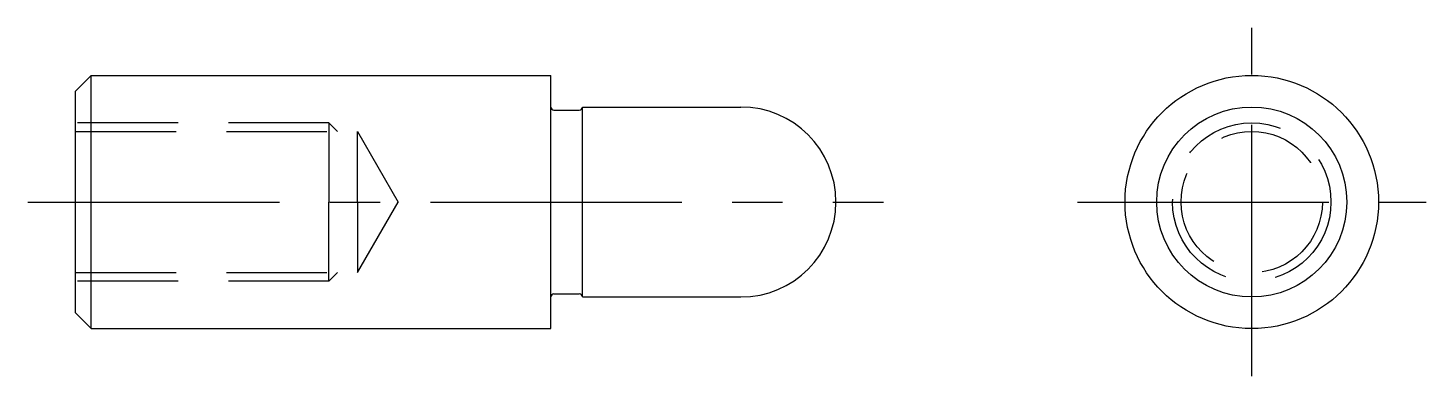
# Model space of a CAD drawing. Extents: x 26.6 to 73.6, y 15.6 to 61.2.
# Drawn here: x 29.52 to 73.64, y 50.15 to 61.15 of the extents above; entities outside this region: 2.
import ezdxf

# ---------------------------------------------------------------- set-up
doc = ezdxf.new("R2010")
doc.units = 0
doc.header["$LTSCALE"] = 0.25
doc.linetypes.add('CENTER', pattern=[50.8, 31.75, -6.35, 6.35, -6.35])
doc.linetypes.add('DASHED', pattern=[19.05, 12.7, -6.35])
doc.layers.get('0').update_dxf_attribs({"linetype": 'CONTINUOUS'})
doc.layers.add('CENTER', color=1, linetype='CENTER')
doc.styles.get("Standard").update_dxf_attribs({"font": 'txt.shx'})

msp = doc.modelspace()

# ---------------------------------------------------------------- linework, layer by layer
for p, q in [((31.015, 59.154), (31.515, 59.654)), ((31.515, 59.654), (46.015, 59.654)), ((31.515, 51.654), (31.515, 59.654)), ((46.015, 58.654), (46.015, 59.654)), ((31.015, 52.154), (31.015, 59.154)), ((46.015, 52.654), (46.015, 58.654)), ((46.115, 58.554), (46.915, 58.554)), ((47.015, 52.654), (47.015, 58.654)), ((47.015, 58.654), (52.015, 58.654)), ((46.015, 51.654), (46.015, 52.654)), ((46.115, 52.754), (46.915, 52.754)), ((47.015, 52.654), (52.015, 52.654)), ((31.015, 52.154), (31.515, 51.654)), ((31.515, 51.654), (46.015, 51.654))]:
    msp.add_line(p, q)
at = {"color": 3, "linetype": 'DASHED'}
for p, q in [((39.015, 58.154), (31.015, 58.154)), ((31.015, 57.884), (39.915, 57.884)), ((39.286, 57.884), (39.015, 58.154)), ((39.015, 58.154), (39.015, 55.654)), ((39.915, 57.884), (41.203, 55.654)), ((39.915, 55.654), (39.915, 57.884)), ((39.015, 53.154), (39.015, 55.654)), ((39.915, 53.425), (41.203, 55.654)), ((39.915, 55.654), (39.915, 53.425)), ((31.015, 53.425), (39.915, 53.425)), ((39.286, 53.425), (39.015, 53.154)), ((39.015, 53.154), (31.015, 53.154))]:
    msp.add_line(p, q, dxfattribs=at)
for radius in [4, 3]:
    msp.add_circle((68.138, 55.654), radius)
for radius in [2.5, 2.23]:
    msp.add_circle((68.138, 55.654), radius, dxfattribs=at)
for centre, radius, start, end in [((46.115, 58.654), 0.1, 180, 270), ((46.915, 58.654), 0.1, 270, 0), ((52.015, 55.654), 3, 270, 90), ((46.115, 52.654), 0.1, 90, 180), ((46.915, 52.654), 0.1, 0, 90)]:
    msp.add_arc(centre, radius, start, end)
msp.add_point((46.015, 55.654))
at = {"layer": 'CENTER', "color": 1, "linetype": 'CENTER'}
for p, q in [((68.138, 50.154), (68.138, 61.154)), ((29.515, 55.654), (56.515, 55.654)), ((62.638, 55.654), (73.638, 55.654))]:
    msp.add_line(p, q, dxfattribs=at)
msp.add_point((68.138, 55.654), dxfattribs=at)

# ---------------------------------------------------------------- texts
for s, p in [('JPQSTA08 - P6 - L15 - B6', (26.416, 20)), ('JPQSTA08', (26.416, 15.813))]:
    msp.add_text(s, height=2).set_placement(p)

doc.saveas('drawing.dxf')
